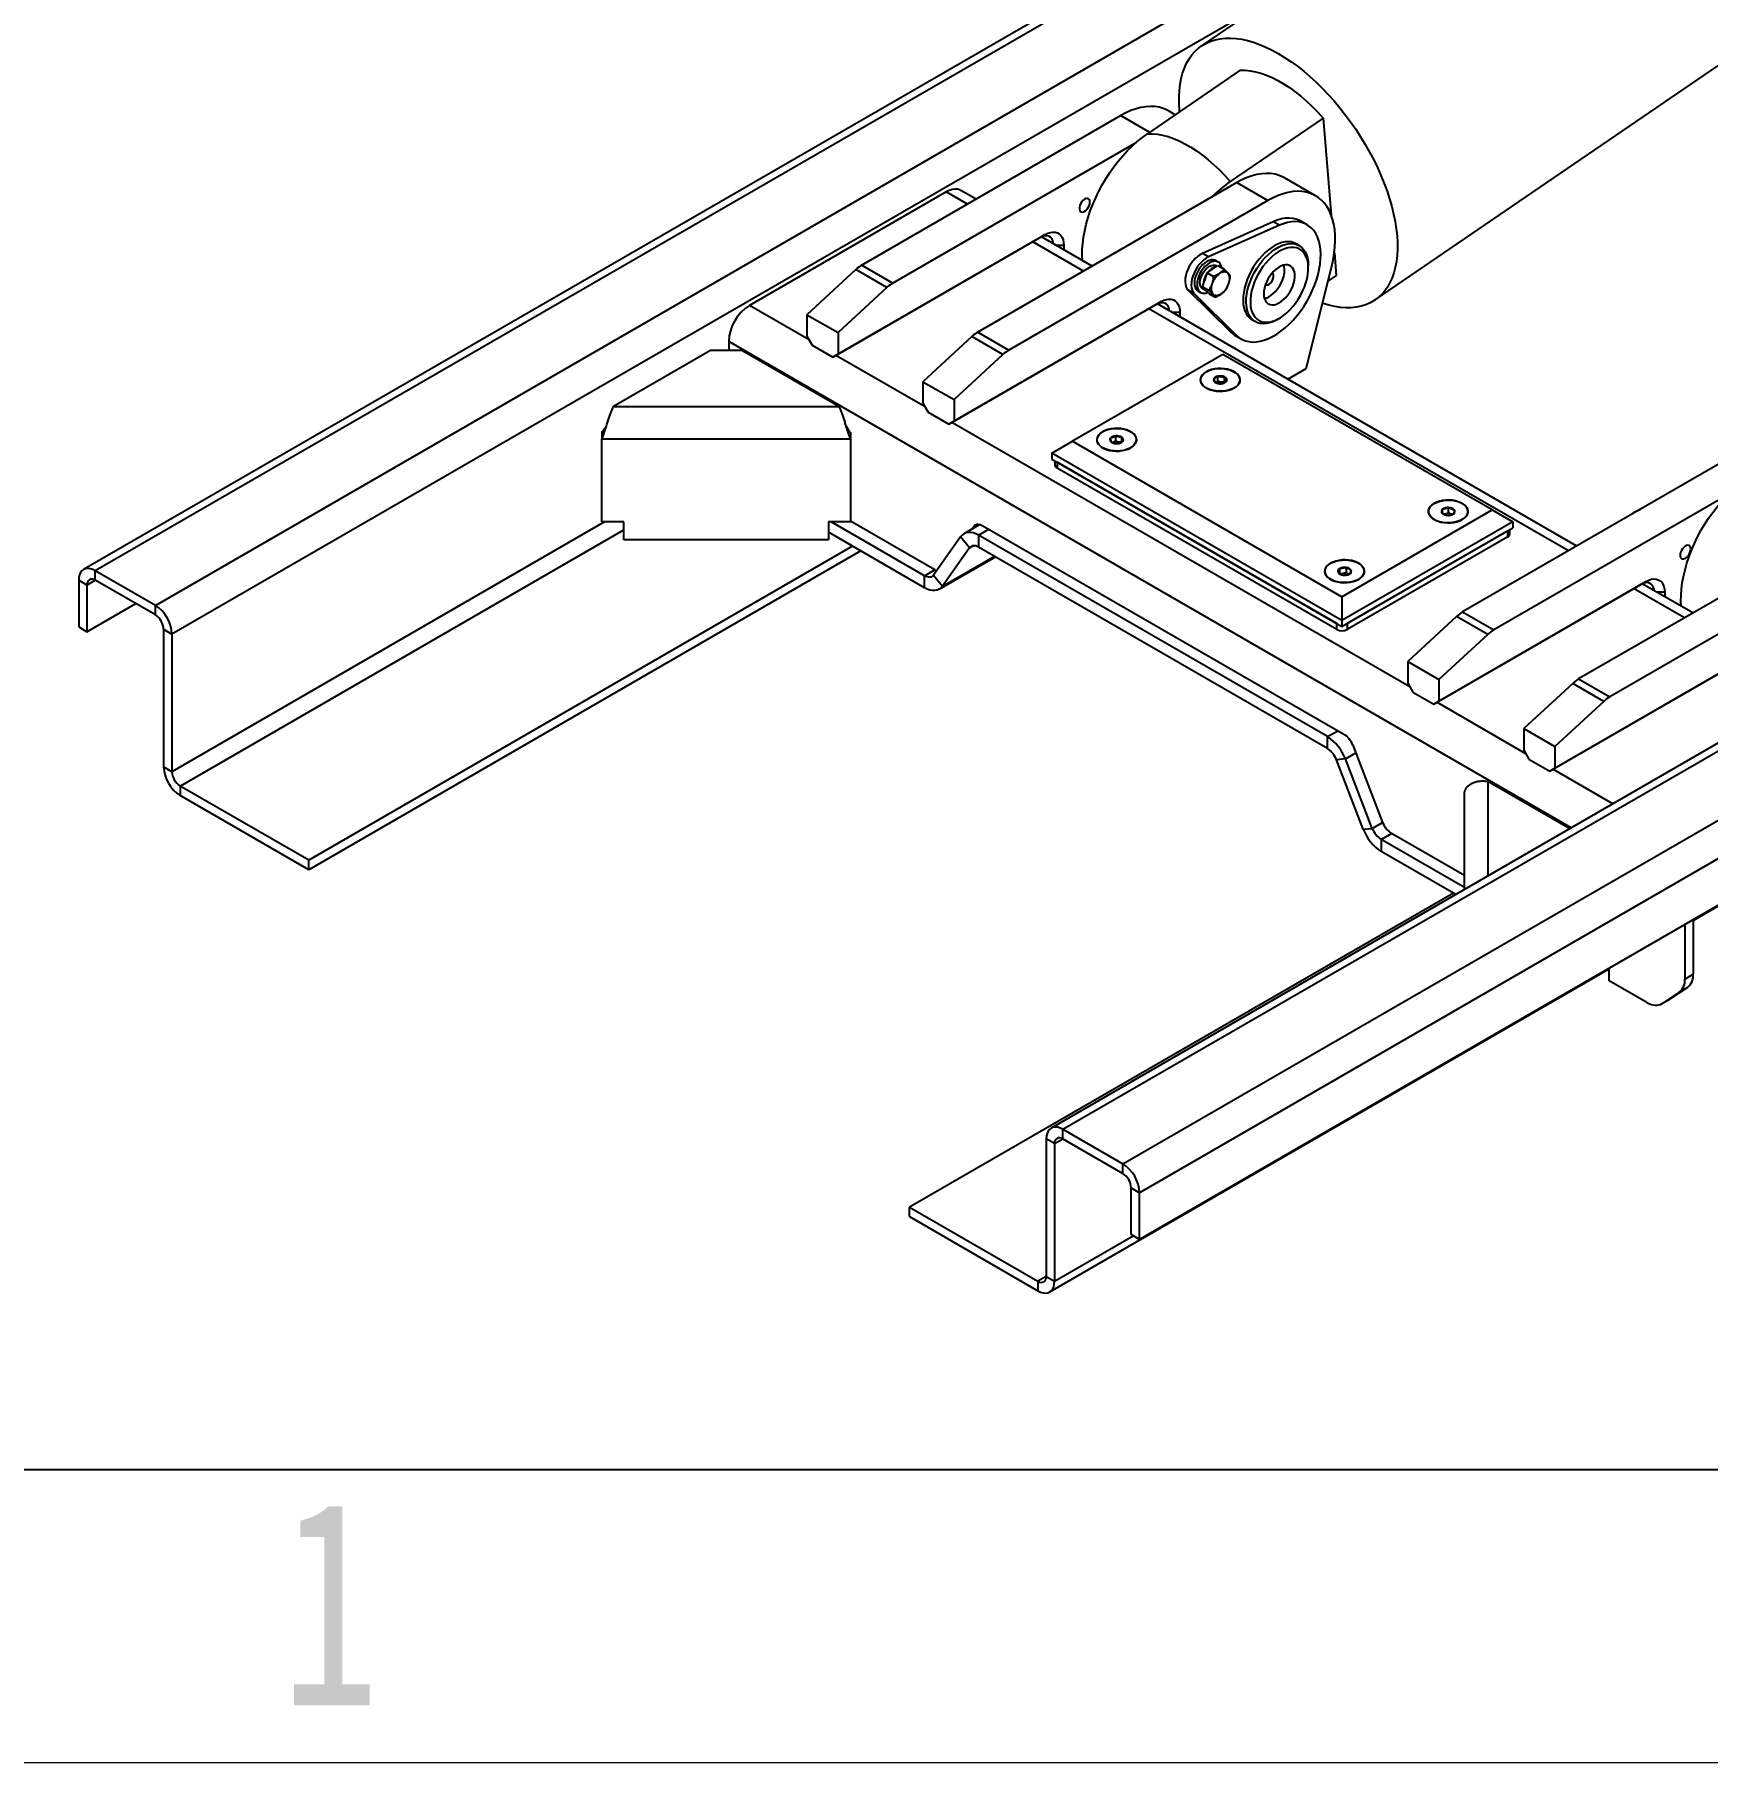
# Model space of a CAD drawing. Header units: millimetres. Extents: x 0 to 420, y 0 to 297.
# Drawn here: x 29.92 to 58.47, y 0 to 29.48 of the extents above; entities that cross this region are included whole.
import ezdxf

# ---------------------------------------------------------------- set-up
doc = ezdxf.new("R2010")
doc.units = ezdxf.units.MM
doc.styles.add('SLDTEXTSTYLE7', font='TXT', dxfattribs={"width": 0.7})

msp = doc.modelspace()

# ---------------------------------------------------------------- linework, layer by layer
at = {"color": 7, "linetype": 'Continuous', "lineweight": 25}
for p, q in [((63.40509, 38.5621), (49.83309, 29.28952)), ((52.79473, 24.95464), (63.77031, 32.45331)), ((49.71189, 31.298), (30.7559, 20.35494)), ((50.49493, 28.87408), (48.91059, 27.79164)), ((48.45678, 28.10129), (44.03622, 25.54935)), ((49.38431, 28.11529), (49.26921, 28.18174)), ((51.90914, 28.05767), (50.3248, 26.97523)), ((51.90914, 28.05767), (52.047, 26.40182)), ((48.71069, 27.63556), (44.56655, 25.2432)), ((50.43668, 26.95831), (46.01612, 24.40638)), ((50.43668, 26.95831), (50.96701, 26.65216)), ((51.77944, 26.73261), (51.24911, 27.03877)), ((45.47809, 26.80001), (42.11934, 24.86104)), ((45.98681, 26.6754), (45.72807, 26.82476)), ((50.96701, 26.65216), (46.54645, 24.10023)), ((51.05598, 26.28949), (49.84847, 25.74935)), ((51.16205, 26.22826), (51.05598, 26.28949)), ((51.63553, 26.23836), (51.52946, 26.29959)), ((47.07792, 26.01932), (43.54239, 23.9783)), ((43.63078, 24.02934), (47.16631, 26.07036)), ((47.16631, 26.07036), (47.07792, 26.01932)), ((47.9667, 25.53243), (47.10186, 26.03169)), ((51.16205, 26.22826), (49.95453, 25.68812)), ((47.48451, 25.88661), (47.48451, 25.81079)), ((49.95453, 25.68812), (49.84847, 25.74935)), ((51.50108, 25.88297), (51.44804, 25.91359)), ((52.10035, 25.76093), (52.13289, 25.37008)), ((43.93463, 25.47348), (43.10045, 24.70294)), ((44.46496, 25.16733), (43.93463, 25.47348)), ((44.03622, 25.54935), (44.56655, 25.2432)), ((49.8514, 25.18012), (49.92971, 25.41723)), ((49.92971, 25.41723), (50.11278, 25.54056)), ((49.92971, 25.41723), (50.03747, 25.35502)), ((50.11906, 25.60102), (50.07486, 25.62653)), ((50.09902, 25.53128), (50.08385, 25.54004)), ((50.11278, 25.54056), (50.22055, 25.47835)), ((51.62108, 23.784), (52.05628, 25.53169)), ((51.65644, 25.49877), (51.65644, 25.53959)), ((52.13289, 25.37008), (51.99208, 25.27388)), ((44.46496, 25.16733), (43.63078, 24.39678)), ((49.71151, 25.06174), (49.60544, 25.12297)), ((49.60544, 25.12297), (50.3269, 24.41035)), ((49.71151, 25.06174), (50.43297, 24.34912)), ((49.77489, 25.1069), (49.81908, 25.08139)), ((49.8514, 25.18012), (49.95917, 25.1179)), ((49.95617, 25.06633), (49.8514, 25.18012)), ((49.85429, 25.14238), (49.90909, 25.11074)), ((49.95617, 25.06633), (50.06394, 25.00412)), ((49.05782, 24.87635), (45.52229, 22.83533)), ((45.61068, 22.88637), (49.14621, 24.92739)), ((49.14621, 24.92739), (49.05782, 24.87635)), ((56.23985, 20.75644), (49.08176, 24.88872)), ((43.10045, 24.70294), (43.63078, 24.39678)), ((43.10045, 24.70294), (43.10045, 24.33549)), ((49.46441, 24.74364), (49.46441, 24.66782)), ((50.69811, 24.61452), (50.75114, 24.5839)), ((51.12619, 24.62108), (51.16154, 24.64149)), ((41.76578, 24.24867), (41.76578, 24.09048)), ((43.10045, 24.33549), (43.18883, 24.1824)), ((43.18883, 24.1824), (43.54239, 23.9783)), ((43.63078, 24.39678), (43.63078, 24.02934)), ((45.91453, 24.33051), (45.08034, 23.55997)), ((46.44486, 24.02436), (45.91453, 24.33051)), ((46.01612, 24.40638), (46.54645, 24.10023)), ((50.43297, 24.34912), (50.3269, 24.41035)), ((50.40455, 24.35098), (50.51062, 24.28975)), ((41.45642, 24.09048), (39.80027, 23.13441)), ((41.98675, 24.09048), (41.45642, 24.09048)), ((43.64291, 23.13441), (41.98675, 24.09048)), ((43.54239, 23.9783), (43.63078, 24.02934)), ((46.44486, 24.02436), (45.61068, 23.25381)), ((50.19803, 24.02429), (47.63477, 22.54455)), ((54.79422, 21.37096), (50.19803, 24.02429)), ((49.81784, 23.59057), (49.81784, 23.58939)), ((50.03953, 23.6), (50.11082, 23.65243)), ((50.08254, 23.53814), (50.03953, 23.6)), ((50.11082, 23.56466), (50.11082, 23.65243)), ((50.22513, 23.55523), (50.22513, 23.64301)), ((50.22513, 23.64301), (50.26815, 23.58114)), ((50.48984, 23.58939), (50.48984, 23.59057)), ((51.30824, 23.6034), (51.62108, 23.784)), ((45.08034, 23.55997), (45.61068, 23.25381)), ((45.08034, 23.55997), (45.08034, 23.19252)), ((50.11082, 23.56466), (50.08239, 23.53835)), ((50.26815, 23.58114), (50.19685, 23.52871)), ((39.80027, 23.13441), (43.64291, 23.13441)), ((45.08034, 23.19252), (45.16873, 23.03943)), ((45.16873, 23.03943), (45.52229, 22.83533)), ((45.61068, 23.25381), (45.61068, 22.88637)), ((45.52229, 22.83533), (45.61068, 22.88637)), ((39.60027, 22.69233), (39.60027, 22.57687)), ((43.84291, 22.57687), (39.60027, 22.57687)), ((39.60027, 21.16834), (39.60027, 22.57687)), ((43.84291, 22.69233), (43.84291, 22.57687)), ((43.84291, 22.57687), (43.84291, 21.16834)), ((47.28121, 22.34041), (47.63477, 22.54455)), ((47.63477, 22.54455), (52.23096, 19.89122)), ((48.05007, 22.57006), (48.05007, 22.56888)), ((48.27877, 22.5947), (48.36938, 22.63602)), ((48.29547, 22.52874), (48.27877, 22.5947)), ((48.36938, 22.54824), (48.32426, 22.52092)), ((48.36938, 22.54824), (48.36938, 22.63602)), ((48.49336, 22.54543), (48.40276, 22.5041)), ((48.47667, 22.53781), (48.47667, 22.61139)), ((48.47667, 22.61139), (48.49336, 22.54543)), ((48.72207, 22.56888), (48.72207, 22.57006)), ((52.23096, 19.48298), (47.28121, 22.34041)), ((47.28121, 22.34041), (47.28121, 22.23835)), ((47.28121, 22.23835), (52.23096, 19.38092)), ((47.33299, 22.20846), (47.33299, 22.13628)), ((52.14257, 19.43194), (47.3696, 22.18732)), ((47.3696, 22.18732), (47.3696, 22.08525)), ((58.70983, 22.18233), (54.28927, 19.63039)), ((52.14257, 19.32988), (47.3696, 22.08525)), ((66.29903, 21.81042), (47.26685, 10.82337)), ((58.81626, 21.63146), (54.8196, 19.32424)), ((52.23096, 19.89122), (54.79422, 21.37096)), ((53.70692, 21.34545), (53.70692, 21.34427)), ((53.93902, 21.31637), (53.94735, 21.38286)), ((53.94735, 21.38286), (54.05125, 21.41193)), ((53.94735, 21.3122), (53.94735, 21.38286)), ((54.1385, 21.30804), (54.03459, 21.27896)), ((54.05125, 21.32416), (54.05125, 21.41193)), ((54.14683, 21.37453), (54.1385, 21.30804)), ((54.37892, 21.34427), (54.37892, 21.34545)), ((54.79422, 21.37096), (55.14778, 21.16683)), ((57.31994, 21.37996), (57.3165, 21.38194)), ((39.97527, 21.16834), (39.60027, 21.16834)), ((39.97527, 20.86214), (39.97527, 21.16834)), ((43.84291, 21.16834), (43.46791, 21.16834)), ((43.46791, 21.16834), (43.46791, 20.86214)), ((45.10837, 20.04296), (43.46791, 20.98998)), ((45.10837, 20.24709), (43.51255, 21.16834)), ((45.28515, 20.34914), (43.84291, 21.18173)), ((46.04937, 21.12365), (45.77695, 20.96638)), ((45.9208, 21.04943), (45.94855, 21.08891)), ((51.98264, 17.50347), (46.02693, 20.94163)), ((46.02693, 20.94163), (46.02693, 20.7375)), ((46.10165, 21.1026), (52.26148, 17.5466)), ((55.14778, 21.16683), (52.23096, 19.48298)), ((52.23096, 19.38092), (55.14778, 21.06476)), ((55.05939, 21.01373), (52.31935, 19.43194)), ((55.05939, 20.91167), (55.05939, 21.01373)), ((55.096, 20.96269), (55.096, 21.03487)), ((55.14778, 21.16683), (55.14778, 21.06476)), ((60.68973, 21.03936), (56.26917, 18.48742)), ((43.87826, 20.75308), (34.59749, 15.39541)), ((44.01971, 20.67143), (34.59749, 15.2321)), ((43.46791, 20.86214), (39.97527, 20.86214)), ((45.72075, 20.91425), (45.26147, 20.26078)), ((45.87384, 20.72381), (45.41456, 20.07033)), ((45.87384, 20.72381), (45.72075, 20.91425)), ((51.98264, 17.29934), (46.02693, 20.7375)), ((55.05939, 20.91167), (52.31935, 19.32988)), ((61.22006, 20.7332), (56.7995, 18.18127)), ((45.35835, 20.0182), (46.31563, 20.57083)), ((52.16362, 20.30769), (52.19351, 20.37207)), ((52.19351, 20.37207), (52.30504, 20.38933)), ((52.19351, 20.28939), (52.19351, 20.37207)), ((52.30504, 20.30155), (52.30504, 20.38933)), ((30.81447, 20.09016), (30.67304, 20.1718)), ((30.67304, 20.1718), (30.67304, 19.37567)), ((30.81447, 20.09016), (30.81447, 19.29403)), ((31.98119, 19.74324), (30.95589, 20.33514)), ((30.95589, 20.17183), (30.95589, 20.33514)), ((31.98119, 19.57993), (30.95589, 20.17183)), ((45.10837, 20.04296), (45.10837, 20.24709)), ((45.26147, 20.26078), (45.41456, 20.07033)), ((51.93916, 20.32494), (51.93916, 20.32376)), ((52.35681, 20.2778), (52.24527, 20.26055)), ((52.38669, 20.34219), (52.35681, 20.2778)), ((52.61116, 20.32376), (52.61116, 20.32494)), ((57.33097, 20.10036), (53.79544, 18.05934)), ((53.88382, 18.11038), (57.41936, 20.1514)), ((57.41936, 20.1514), (57.33097, 20.10036)), ((58.21975, 19.61347), (57.35491, 20.11274)), ((30.81447, 19.29403), (31.64545, 19.77375)), ((67.86686, 19.94716), (48.77498, 8.92565)), ((52.23096, 19.89122), (52.23096, 19.48298)), ((57.73756, 19.96765), (57.73756, 19.89184)), ((31.98119, 19.57993), (31.98119, 19.74324)), ((52.23096, 19.48298), (52.23096, 19.38092)), ((54.18768, 19.55453), (53.35349, 18.78398)), ((54.71801, 19.24837), (54.18768, 19.55453)), ((54.28927, 19.63039), (54.8196, 19.32424)), ((30.67304, 19.37567), (30.81447, 19.29403)), ((32.12261, 19.33498), (32.26403, 19.25334)), ((32.12261, 19.33498), (32.12261, 16.98743)), ((32.26403, 19.25334), (32.26403, 16.90579)), ((52.14257, 19.32988), (52.14257, 19.43194)), ((52.31935, 19.43194), (52.31935, 19.32988)), ((54.71801, 19.24837), (53.88382, 18.47783)), ((59.31087, 18.95739), (55.77534, 16.91637)), ((55.86372, 16.96741), (59.39926, 19.00843)), ((53.35349, 18.78398), (53.88382, 18.47783)), ((53.35349, 18.78398), (53.35349, 18.41654)), ((53.35349, 18.41654), (53.44188, 18.26344)), ((53.88382, 18.47783), (53.88382, 18.11038)), ((56.16757, 18.41155), (55.33339, 17.64101)), ((56.6979, 18.1054), (56.16757, 18.41155)), ((56.26917, 18.48742), (56.7995, 18.18127)), ((53.44188, 18.26344), (53.79544, 18.05934)), ((53.79544, 18.05934), (53.88382, 18.11038)), ((56.6979, 18.1054), (55.86372, 17.33485)), ((51.98264, 17.29934), (51.98264, 17.50347)), ((55.33339, 17.64101), (55.86372, 17.33485)), ((55.33339, 17.64101), (55.33339, 17.27356)), ((52.28883, 17.12258), (52.13574, 17.10889)), ((52.59502, 15.92514), (52.13574, 17.10889)), ((52.74811, 15.93883), (52.28883, 17.12258)), ((52.41458, 17.35616), (52.92489, 16.04088)), ((55.33339, 17.27356), (55.42178, 17.12047)), ((55.42178, 17.12047), (55.77534, 16.91637)), ((55.86372, 17.33485), (55.86372, 16.96741)), ((32.26403, 16.90579), (32.12261, 16.98743)), ((55.77534, 16.91637), (55.86372, 16.96741)), ((34.59749, 15.39541), (32.40546, 16.66084)), ((32.40546, 16.66084), (32.40546, 16.49753)), ((54.32022, 14.8952), (54.32022, 16.52845)), ((56.1177, 15.93286), (54.72022, 16.73961)), ((34.59749, 15.2321), (32.40546, 16.49753)), ((52.59502, 15.92514), (52.74811, 15.93883)), ((54.32022, 14.92921), (52.9012, 15.74839)), ((52.9012, 15.74839), (52.9012, 15.54425)), ((54.32022, 15.13331), (53.07798, 15.85044)), ((58.22369, 14.36718), (60.71624, 15.8061)), ((34.59749, 15.2321), (34.59749, 15.39541)), ((54.17287, 14.81014), (52.9012, 15.54425)), ((54.13131, 14.83413), (44.85054, 9.47645)), ((58.08227, 14.29864), (58.08227, 13.36741)), ((58.22369, 14.38028), (58.22369, 13.44905)), ((47.24255, 8.0279), (56.7918, 13.54057)), ((56.7918, 13.33905), (56.7918, 13.55366)), ((57.43366, 12.96851), (56.7918, 13.33905)), ((58.08227, 13.36741), (58.22369, 13.44905)), ((57.68364, 12.94376), (57.82506, 13.0254)), ((57.98718, 13.14373), (57.69213, 12.949)), ((57.69213, 12.949), (57.83355, 13.03065)), ((57.83355, 13.03065), (57.82506, 13.0254)), ((58.12861, 13.22537), (57.83355, 13.03065)), ((58.12861, 13.22537), (57.98718, 13.14373)), ((47.32541, 10.5586), (47.18399, 10.64024)), ((47.18399, 10.64024), (47.18399, 8.29268)), ((47.46683, 10.80357), (48.49214, 10.21168)), ((47.46683, 10.64026), (47.46683, 10.80357)), ((47.46683, 10.64026), (48.49214, 10.04837)), ((47.32541, 10.5586), (47.32541, 8.21104)), ((48.49214, 10.04837), (48.49214, 10.21168)), ((48.63356, 9.80342), (48.77498, 9.72178)), ((48.63356, 9.00729), (48.63356, 9.80342)), ((44.85054, 9.31314), (44.85054, 9.47645)), ((44.85054, 9.47645), (47.04257, 8.21101)), ((48.77498, 8.92565), (48.77498, 9.72178)), ((44.85054, 9.31314), (47.04257, 8.04771)), ((48.77498, 8.92565), (48.63356, 9.00729)), ((47.18399, 8.29268), (47.32541, 8.21104)), ((47.04257, 8.21101), (47.04257, 8.04771)), ((0, 5), (415, 5))]:
    msp.add_line(p, q, dxfattribs=at)
at = {"color": 8, "linetype": 'Continuous', "lineweight": 25}
for p, q in [((49.78261, 31.20357), (30.95589, 20.33514)), ((31.98119, 19.74324), (50.90514, 30.6678)), ((50.83587, 29.97463), (32.26403, 19.25334)), ((48.45678, 28.10129), (48.94841, 27.81747)), ((45.84038, 26.59087), (45.47809, 26.80001)), ((47.82027, 25.4479), (46.95418, 25.94788)), ((47.48451, 25.88661), (47.35318, 25.88661)), ((43.13581, 24.27424), (42.11934, 24.86104)), ((56.09342, 20.67191), (48.93408, 24.80491)), ((49.46441, 24.74364), (49.33308, 24.74364)), ((56.14422, 15.94817), (41.76578, 24.24867)), ((45.11571, 23.13127), (43.59542, 24.00891)), ((53.38886, 18.35528), (45.57532, 22.86594)), ((47.46683, 10.80357), (66.39078, 21.72813)), ((39.6478, 21.16834), (32.26403, 16.90579)), ((32.40546, 16.66084), (39.97527, 21.0308)), ((46.01328, 21.12628), (45.94855, 21.08891)), ((46.02693, 20.94163), (46.20371, 21.04368)), ((48.49214, 10.21168), (67.31885, 21.08011)), ((45.87384, 20.72381), (45.93857, 20.76117)), ((67.86686, 20.74329), (48.77498, 9.72178)), ((45.10837, 20.24709), (45.28515, 20.34914)), ((45.41456, 20.07033), (46.29859, 20.58067)), ((30.81447, 20.09016), (30.95591, 20.17181)), ((58.07332, 19.52894), (57.20723, 20.02892)), ((57.73756, 19.96765), (57.60623, 19.96765)), ((55.36876, 17.21231), (53.84847, 18.08996)), ((51.98264, 17.50347), (52.15942, 17.60552)), ((52.28883, 17.12258), (52.46561, 17.22463)), ((56.85138, 16.35641), (55.82837, 16.94698)), ((54.72022, 16.73961), (54.72022, 15.12612)), ((52.74811, 15.93883), (52.92489, 16.04088)), ((52.9012, 15.74839), (53.07798, 15.85044)), ((47.32541, 10.5586), (47.46685, 10.64025)), ((47.32541, 8.21104), (48.66913, 8.98675)), ((47.18399, 8.29266), (47.04257, 8.21101))]:
    msp.add_line(p, q, dxfattribs=at)
at = {"color": 7, "linetype": 'Continuous', "lineweight": 18}
msp.add_line((0, 0), (420, 0), dxfattribs=at)
at = {"color": 7, "linetype": 'Continuous', "lineweight": 25, "flags": 128}
for points in [[(49.46011, 28.16708), (49.45776, 28.19362), (49.45104, 28.31022), (49.45062, 28.4228), (49.45651, 28.53099), (49.46869, 28.6344), (49.48711, 28.7327), (49.5117, 28.82555), (49.5424, 28.91263), (49.57909, 28.99366), (49.62166, 29.06835), (49.66994, 29.13645), (49.7238, 29.19775), (49.78303, 29.25201), (49.84744, 29.29907), (49.91681, 29.33877), (49.99091, 29.37096), (50.06949, 29.39554), (50.15228, 29.41244), (50.239, 29.42158), (50.32935, 29.42294), (50.42304, 29.41651), (50.51974, 29.40233), (50.61913, 29.38042), (50.72087, 29.35088), (50.82462, 29.31379), (50.93002, 29.26929), (51.03672, 29.21752), (51.14436, 29.15866)], [(51.14436, 29.15866), (51.25257, 29.09291), (51.36099, 29.02049), (51.46925, 28.94165), (51.57699, 28.85665), (51.68383, 28.76578), (51.78943, 28.66935), (51.89341, 28.56769), (51.99543, 28.46113), (52.09515, 28.35004), (52.19223, 28.2348), (52.28633, 28.11579), (52.37714, 27.99342), (52.46435, 27.8681), (52.54768, 27.74026), (52.62682, 27.61032), (52.70153, 27.47874), (52.77154, 27.34594), (52.83661, 27.21239), (52.89654, 27.07854), (52.95111, 26.94483), (53.00014, 26.81172), (53.04346, 26.67966), (53.08093, 26.5491), (53.11242, 26.42047), (53.13783, 26.29422), (53.15707, 26.17078), (53.17007, 26.05055), (53.17678, 25.93394), (53.1772, 25.82136), (53.17131, 25.71318), (53.15913, 25.60976), (53.14072, 25.51146), (53.11612, 25.41862), (53.08542, 25.33153), (53.04873, 25.25051), (53.00616, 25.17582), (52.95788, 25.10771), (52.90403, 25.04642), (52.84479, 24.99215), (52.78038, 24.94509), (52.71101, 24.9054), (52.63691, 24.8732), (52.55833, 24.84862), (52.47554, 24.83173), (52.38883, 24.82259), (52.29847, 24.82123), (52.20478, 24.82765), (52.10808, 24.84184), (52.00869, 24.86374), (51.90695, 24.89329), (51.89803, 24.8962)], [(50.49493, 28.87408), (50.57785, 28.87461), (50.66436, 28.8666), (50.75403, 28.8501), (50.84644, 28.82518), (50.94111, 28.79195), (51.03761, 28.7506), (51.13545, 28.70131), (51.23416, 28.64432), (51.33326, 28.57992), (51.43227, 28.50842), (51.53069, 28.43016), (51.62807, 28.34553), (51.72391, 28.25494), (51.81775, 28.15883), (51.90914, 28.05767)], [(49.26921, 28.18174), (49.24665, 28.19406), (49.18119, 28.22257), (49.11157, 28.24277), (49.0382, 28.25453), (48.96148, 28.2578), (48.88187, 28.25255), (48.79982, 28.23881), (48.7158, 28.21666), (48.63029, 28.18624), (48.54378, 28.1477), (48.45678, 28.10129)], [(47.80182, 25.62762), (47.79797, 25.71257), (47.79933, 25.8143), (47.80693, 25.91927), (47.82073, 26.02692), (47.84064, 26.13672), (47.86658, 26.24811), (47.89841, 26.36052), (47.93597, 26.47337), (47.97906, 26.58609), (48.02747, 26.6981), (48.08095, 26.80884), (48.13923, 26.91774), (48.20201, 27.02425), (48.26897, 27.12782), (48.33977, 27.22792), (48.41405, 27.32405), (48.49143, 27.41571), (48.57151, 27.50245), (48.6539, 27.5838), (48.73816, 27.65937), (48.82387, 27.72877), (48.91059, 27.79164)], [(48.91059, 27.79164), (48.99351, 27.79217), (49.08002, 27.78416), (49.1697, 27.76766), (49.2621, 27.74273), (49.35678, 27.70951), (49.45327, 27.66816), (49.55111, 27.61887), (49.64982, 27.56188), (49.74892, 27.49748), (49.84793, 27.42598), (49.94636, 27.34772), (50.04373, 27.26309), (50.13957, 27.1725), (50.23341, 27.07639), (50.3248, 26.97523)], [(45.72807, 26.82476), (45.70962, 26.83395), (45.66924, 26.84554), (45.62496, 26.8479), (45.5777, 26.84097), (45.52841, 26.8249), (45.47809, 26.80001)], [(51.24911, 27.03877), (51.22654, 27.05109), (51.16109, 27.0796), (51.09147, 27.09979), (51.0181, 27.11156), (50.94138, 27.11483), (50.86177, 27.10957), (50.77972, 27.09584), (50.6957, 27.07369), (50.61019, 27.04326), (50.52368, 27.00473), (50.43668, 26.95831)], [(47.92907, 26.62297), (47.92572, 26.64912), (47.91594, 26.66948), (47.90045, 26.68253), (47.88039, 26.6873), (47.85725, 26.68344), (47.83276, 26.67123), (47.80872, 26.65159), (47.78692, 26.62596), (47.76898, 26.59625), (47.75622, 26.56466), (47.7496, 26.53354), (47.7496, 26.50518), (47.75622, 26.48171), (47.76898, 26.46485), (47.78692, 26.45585), (47.80872, 26.45539), (47.83276, 26.4635), (47.85725, 26.47958), (47.88039, 26.50243), (47.90045, 26.53036), (47.91594, 26.5613), (47.92572, 26.59295), (47.92907, 26.62297)], [(52.05628, 25.53169), (52.08085, 25.64233), (52.09902, 25.75115), (52.1107, 25.85752), (52.11581, 25.96084), (52.11432, 26.06051), (52.10625, 26.15596), (52.09163, 26.24664), (52.07056, 26.33203), (52.04315, 26.41163), (52.00957, 26.485), (51.96999, 26.55172), (51.92466, 26.61139), (51.87383, 26.66367), (51.8178, 26.70828), (51.75687, 26.74494), (51.69142, 26.77345), (51.6218, 26.79364), (51.54843, 26.80541), (51.47171, 26.80867), (51.3921, 26.80342), (51.31005, 26.78968), (51.22603, 26.76754), (51.14052, 26.73711), (51.05401, 26.69858), (50.96701, 26.65216)], [(50.43297, 24.34912), (50.47806, 24.31086), (50.52799, 24.28032), (50.58233, 24.25777), (50.64066, 24.24338), (50.7025, 24.23728), (50.76734, 24.2395), (50.83466, 24.25004), (50.90392, 24.2688), (50.97455, 24.29564), (51.04598, 24.33034), (51.11763, 24.37261), (51.18892, 24.42211), (51.25927, 24.47845), (51.32811, 24.54116), (51.39487, 24.60973), (51.45903, 24.68361), (51.52006, 24.76221), (51.57746, 24.84487), (51.63076, 24.93094), (51.67955, 25.01971), (51.72341, 25.11046), (51.76199, 25.20245), (51.79499, 25.29495), (51.82213, 25.38719), (51.84319, 25.47844), (51.858, 25.56795), (51.86645, 25.65499), (51.86845, 25.73886), (51.86401, 25.81888), (51.85315, 25.89439), (51.83595, 25.9648), (51.81257, 26.02951), (51.78319, 26.08802), (51.74805, 26.13984), (51.70743, 26.18455), (51.66166, 26.2218), (51.61112, 26.25127), (51.55621, 26.27274), (51.49739, 26.28602), (51.43512, 26.29101), (51.36991, 26.28767), (51.3023, 26.27602), (51.23282, 26.25617), (51.16205, 26.22826)], [(51.52946, 26.29959), (51.50505, 26.31251), (51.45015, 26.33397), (51.39132, 26.34725), (51.32905, 26.35224), (51.26384, 26.3489), (51.19623, 26.33726), (51.12675, 26.3174), (51.05598, 26.28949)], [(47.30648, 25.91357), (47.30424, 25.93068), (47.29387, 25.96937), (47.27694, 26.00152), (47.25397, 26.02615), (47.22564, 26.04251), (47.19283, 26.0501), (47.15652, 26.04869), (47.11783, 26.03832), (47.07792, 26.01932)], [(47.16631, 26.07036), (47.21159, 26.09276), (47.25596, 26.10723), (47.29849, 26.11346), (47.33834, 26.11134), (47.37469, 26.10091), (47.40679, 26.08237), (47.434, 26.0561), (47.45575, 26.02265), (47.47162, 25.98269), (47.48127, 25.93703), (47.48451, 25.88661)], [(51.44804, 25.91359), (51.40905, 25.93184), (51.36272, 25.94426), (51.31299, 25.94871), (51.26044, 25.94513), (51.2057, 25.93356), (51.14941, 25.91415), (51.09222, 25.88711), (51.03481, 25.85277), (50.97784, 25.81153), (50.92199, 25.76386), (50.86792, 25.71034), (50.81625, 25.65159), (50.76758, 25.58829), (50.72251, 25.52119), (50.68154, 25.45108), (50.64516, 25.37877), (50.6138, 25.30512)], [(49.84847, 25.74935), (49.80755, 25.72737), (49.76689, 25.69826), (49.72748, 25.66269), (49.69024, 25.62153), (49.65607, 25.57576), (49.62578, 25.52645), (49.60009, 25.4748), (49.57962, 25.42204), (49.56485, 25.36941), (49.55614, 25.31818), (49.55369, 25.26957), (49.55756, 25.22473), (49.56766, 25.18474), (49.58375, 25.15055), (49.60544, 25.12297)], [(49.95453, 25.68812), (49.91361, 25.66614), (49.87296, 25.63702), (49.83355, 25.60146), (49.79631, 25.5603), (49.76214, 25.51452), (49.73185, 25.46522), (49.70616, 25.41357), (49.68569, 25.36081), (49.67092, 25.30818), (49.6622, 25.25695), (49.65975, 25.20834), (49.66362, 25.1635), (49.67372, 25.12351), (49.68981, 25.08932), (49.71151, 25.06174)], [(50.66683, 25.2745), (50.69819, 25.34815), (50.73457, 25.42046), (50.77554, 25.49058), (50.82062, 25.55767), (50.86928, 25.62097), (50.92095, 25.67973), (50.97503, 25.73325), (51.03088, 25.78091), (51.08784, 25.82215), (51.14525, 25.8565), (51.20244, 25.88353), (51.25874, 25.90295), (51.31348, 25.91451), (51.36602, 25.91809), (51.41575, 25.91365), (51.46208, 25.90123), (51.50448, 25.88097), (51.54244, 25.85313), (51.57551, 25.81802), (51.60332, 25.77606), (51.62554, 25.72774), (51.6419, 25.67362), (51.65221, 25.61434), (51.65635, 25.5506), (51.65644, 25.53959)], [(50.7328, 25.25136), (50.70779, 25.1797), (50.68848, 25.10845), (50.67512, 25.03853), (50.66787, 24.9708), (50.66683, 24.90611), (50.67202, 24.84529), (50.68335, 24.78908), (50.7007, 24.73822), (50.72385, 24.69332), (50.7525, 24.65495), (50.78629, 24.62361), (50.82479, 24.59968), (50.86754, 24.58346), (50.91398, 24.57515), (50.96353, 24.57487), (51.01557, 24.58262), (51.06944, 24.59829), (51.12447, 24.62169), (51.17997, 24.65253), (51.23524, 24.69042), (51.28957, 24.73488), (51.3423, 24.78535), (51.39275, 24.8412), (51.44029, 24.90173), (51.48433, 24.96617), (51.52431, 25.03372), (51.55972, 25.10352), (51.59012, 25.1747), (51.61514, 25.24636), (51.63445, 25.3176), (51.64781, 25.38752), (51.65505, 25.45526), (51.65609, 25.51994), (51.65091, 25.58077), (51.63957, 25.63697), (51.62222, 25.68784), (51.59908, 25.73274), (51.57043, 25.7711), (51.53664, 25.80245), (51.49813, 25.82638), (51.45539, 25.8426), (51.40895, 25.8509), (51.3594, 25.85118), (51.30736, 25.84344), (51.25348, 25.82776), (51.19845, 25.80436), (51.14296, 25.77352), (51.08769, 25.73563), (51.03335, 25.69117), (50.98063, 25.6407), (50.93018, 25.58485), (50.88263, 25.52432), (50.8386, 25.45988), (50.79862, 25.39233), (50.76321, 25.32253), (50.7328, 25.25136)], [(50.07486, 25.62653), (50.06202, 25.63277), (50.03183, 25.64001), (49.9984, 25.63894), (49.96273, 25.6296), (49.92591, 25.61227), (49.88906, 25.58748), (49.85329, 25.55599), (49.81971, 25.51874), (49.78931, 25.47687), (49.76304, 25.43166), (49.74168, 25.38447), (49.72589, 25.33675), (49.71615, 25.28993), (49.71275, 25.24545), (49.71579, 25.20465), (49.72519, 25.16878), (49.74065, 25.13892)], [(50.17824, 25.50277), (50.17816, 25.50327), (50.16876, 25.53915), (50.1533, 25.569), (50.13223, 25.59194), (50.10622, 25.60726), (50.07603, 25.6145), (50.04259, 25.61343), (50.00692, 25.60409), (49.9701, 25.58676), (49.93325, 25.56197), (49.89749, 25.53048), (49.8639, 25.49323), (49.83351, 25.45136), (49.80723, 25.40615), (49.78588, 25.35896), (49.77009, 25.31123), (49.76034, 25.26442), (49.75694, 25.21994), (49.75998, 25.17914), (49.76938, 25.14327), (49.78485, 25.11341), (49.78485, 25.11341)], [(49.85429, 25.14238), (49.85191, 25.14381), (49.83216, 25.16143), (49.81772, 25.18603), (49.80915, 25.21664), (49.80678, 25.25209), (49.8107, 25.29098), (49.82076, 25.33183), (49.83658, 25.37304), (49.85753, 25.41302), (49.8828, 25.45021), (49.91142, 25.48317), (49.94228, 25.51063), (49.97417, 25.53152), (50.00587, 25.54503), (50.03614, 25.55064), (50.06381, 25.54813), (50.08385, 25.54004)], [(50.14322, 25.40848), (50.16403, 25.42092), (50.18471, 25.43014), (50.2049, 25.436), (50.22427, 25.43838), (50.24247, 25.43724), (50.25921, 25.43262), (50.27418, 25.42457), (50.28714, 25.41325)], [(51.3911, 25.19249), (51.40865, 25.2449), (51.4204, 25.29655), (51.42609, 25.34625), (51.42557, 25.39283), (51.41886, 25.43519), (51.40612, 25.47234), (51.38764, 25.50342), (51.36386, 25.52769), (51.33534, 25.54458), (51.30274, 25.55371), (51.26684, 25.55484), (51.22846, 25.54797), (51.18851, 25.53324), (51.14792, 25.51101), (51.10766, 25.4818), (51.06865, 25.44628), (51.03182, 25.4053), (50.99803, 25.35981), (50.96807, 25.31088), (50.94265, 25.25966), (50.92235, 25.20734), (50.90765, 25.15516), (50.89891, 25.10433), (50.89632, 25.05605), (50.89994, 25.01145), (50.9097, 24.97158), (50.92535, 24.93736), (50.94654, 24.90961), (50.97277, 24.88897), (51.00342, 24.87592), (51.03777, 24.87077), (51.07503, 24.87365), (51.11431, 24.88448), (51.15469, 24.90301), (51.19523, 24.92881), (51.23499, 24.96127), (51.27302, 24.99964), (51.30843, 25.043), (51.3404, 25.09035), (51.36817, 25.14057), (51.3911, 25.19249)], [(50.92637, 25.21894), (50.92711, 25.21845), (50.94491, 25.21256), (50.96593, 25.21498), (50.98847, 25.22551), (51.0107, 25.24329), (51.03083, 25.26689), (51.04722, 25.29439), (51.05854, 25.32357), (51.06388, 25.35206), (51.0628, 25.37756), (51.05539, 25.39799), (51.04226, 25.4117), (51.03878, 25.41366)], [(49.74065, 25.13892), (49.76171, 25.11598), (49.77489, 25.1069)], [(49.90303, 25.33645), (49.8909, 25.30516), (49.8824, 25.27398)], [(50.6138, 25.30512), (50.58782, 25.23099), (50.56753, 25.15724), (50.55317, 25.08475), (50.5449, 25.01436), (50.54283, 24.94689), (50.54697, 24.88315), (50.55729, 24.82387), (50.57365, 24.76975), (50.59586, 24.72143), (50.62367, 24.67946), (50.65675, 24.64436), (50.6947, 24.61651), (50.69811, 24.61452)], [(51.12619, 24.62108), (51.10696, 24.61038), (51.04977, 24.58334), (50.99348, 24.56393), (50.93874, 24.55236), (50.8862, 24.54878), (50.83647, 24.55323), (50.79013, 24.56565), (50.74774, 24.5859), (50.70978, 24.61374), (50.6767, 24.64885), (50.64889, 24.69081), (50.62668, 24.73913), (50.61032, 24.79325), (50.60001, 24.85253), (50.59586, 24.91628), (50.59794, 24.98374), (50.6062, 25.05413), (50.62056, 25.12662), (50.64085, 25.20037), (50.66683, 25.2745)], [(50.90773, 24.97763), (50.93753, 24.98653), (50.97791, 25.00507), (51.01846, 25.03086), (51.05821, 25.06332), (51.09624, 25.10169), (51.13165, 25.14505), (51.16362, 25.1924), (51.1914, 25.24262), (51.21433, 25.29454)], [(49.28638, 24.7706), (49.28414, 24.7877), (49.27377, 24.8264), (49.25684, 24.85855), (49.23387, 24.88318), (49.20554, 24.89954), (49.17273, 24.90713), (49.13642, 24.90572), (49.09773, 24.89535), (49.05782, 24.87635)], [(49.14621, 24.92739), (49.19149, 24.94979), (49.23586, 24.96426), (49.27839, 24.97049), (49.31824, 24.96837), (49.35458, 24.95793), (49.38669, 24.9394), (49.41389, 24.91313), (49.43565, 24.87968), (49.45152, 24.83972), (49.46117, 24.79406), (49.46441, 24.74364)], [(50.16969, 25.05758), (50.14888, 25.04514), (50.1282, 25.03592), (50.108, 25.03007), (50.08864, 25.02769), (50.07043, 25.02882), (50.0537, 25.03345), (50.03872, 25.04149), (50.02576, 25.05281)], [(50.3269, 24.41035), (50.372, 24.37209), (50.40455, 24.35098)], [(50.39248, 23.4528), (50.42851, 23.47736), (50.45704, 23.505), (50.47731, 23.53498), (50.48874, 23.56647), (50.49105, 23.59862), (50.48415, 23.63055), (50.46825, 23.6614), (50.44377, 23.6903), (50.41138, 23.71649), (50.37196, 23.73925), (50.3266, 23.75794), (50.27652, 23.77208), (50.2231, 23.78126), (50.16778, 23.78524), (50.11209, 23.78391), (50.05754, 23.77731), (50.00561, 23.76561), (49.95772, 23.74914), (49.91519, 23.72834), (49.87916, 23.70379), (49.85063, 23.67614), (49.83037, 23.64616), (49.81893, 23.61467), (49.81662, 23.58252), (49.82352, 23.55059), (49.83942, 23.51975), (49.86391, 23.49084), (49.8963, 23.46465), (49.93571, 23.4419), (49.98107, 23.4232), (50.03115, 23.40907), (50.08458, 23.39988), (50.13989, 23.3959), (50.19558, 23.39723), (50.25014, 23.40384), (50.30206, 23.41553), (50.34995, 23.43201), (50.39248, 23.4528)], [(50.48646, 23.56314), (50.4741, 23.53191), (50.45301, 23.50228), (50.42375, 23.47506), (50.38714, 23.45098), (50.34416, 23.43072), (50.29598, 23.41482), (50.24393, 23.40371), (50.18943, 23.39769), (50.13395, 23.39694), (50.07901, 23.40147), (50.02612, 23.41116), (49.97671, 23.42574), (49.93213, 23.44482), (49.8936, 23.46788), (49.86216, 23.49428), (49.83869, 23.52331), (49.82381, 23.55417), (49.81793, 23.58602), (49.82121, 23.618), (49.83357, 23.64923), (49.85466, 23.67886), (49.88392, 23.70609), (49.92054, 23.73016), (49.96352, 23.75042), (50.01169, 23.76633), (50.06374, 23.77744), (50.11825, 23.78345), (50.17372, 23.7842), (50.22866, 23.77967), (50.28155, 23.76998), (50.33096, 23.7554), (50.37554, 23.73632), (50.41408, 23.71327), (50.44551, 23.68686), (50.46899, 23.65784), (50.48387, 23.62697), (50.48974, 23.59512), (50.48646, 23.56314)], [(48.62472, 22.43229), (48.66074, 22.45685), (48.68928, 22.48449), (48.70954, 22.51447), (48.72098, 22.54596), (48.72328, 22.57811), (48.71639, 22.61004), (48.70048, 22.64089), (48.676, 22.66979), (48.64361, 22.69598), (48.6042, 22.71874), (48.55883, 22.73743), (48.50875, 22.75157), (48.45533, 22.76075), (48.40002, 22.76473), (48.34432, 22.7634), (48.28977, 22.7568), (48.23784, 22.7451), (48.18996, 22.72863), (48.14742, 22.70783), (48.1114, 22.68328), (48.08286, 22.65563), (48.0626, 22.62565), (48.05116, 22.59416), (48.04886, 22.56201), (48.05575, 22.53008), (48.07166, 22.49924), (48.09614, 22.47033), (48.12853, 22.44414), (48.16794, 22.42139), (48.21331, 22.40269), (48.26339, 22.38856), (48.31681, 22.37937), (48.37212, 22.37539), (48.42782, 22.37672), (48.48237, 22.38333), (48.5343, 22.39502), (48.58218, 22.4115), (48.62472, 22.43229)], [(48.69828, 22.49838), (48.67359, 22.46969), (48.64105, 22.44374), (48.60155, 22.42124), (48.55618, 22.40279), (48.50617, 22.38891), (48.45288, 22.37997), (48.39777, 22.37621), (48.34234, 22.37774), (48.28811, 22.38452), (48.23654, 22.39636), (48.18905, 22.41294), (48.14694, 22.4338), (48.11135, 22.45838), (48.08326, 22.48601), (48.06342, 22.51592), (48.05239, 22.54732), (48.05045, 22.57934), (48.05768, 22.6111), (48.07386, 22.64174), (48.09855, 22.67043), (48.13109, 22.69638), (48.17058, 22.71889), (48.21596, 22.73733), (48.26597, 22.75122), (48.31926, 22.76016), (48.37437, 22.76391), (48.4298, 22.76238), (48.48403, 22.7556), (48.5356, 22.74376), (48.58308, 22.72719), (48.6252, 22.70632), (48.66079, 22.68174), (48.68888, 22.65412), (48.70872, 22.6242), (48.71975, 22.5928), (48.72168, 22.56079), (48.71446, 22.52902), (48.69828, 22.49838)], [(58.01951, 19.72907), (58.01566, 19.81402), (58.01703, 19.91575), (58.02463, 20.02072), (58.03842, 20.12837), (58.05833, 20.23818), (58.08427, 20.34956), (58.1161, 20.46197), (58.15366, 20.57482), (58.19675, 20.68754), (58.24516, 20.79955), (58.29865, 20.91029), (58.35692, 21.01919), (58.4197, 21.1257), (58.48666, 21.22927), (58.55746, 21.32937), (58.63174, 21.4255), (58.70912, 21.51717), (58.78921, 21.6039), (58.87159, 21.68526), (58.95585, 21.76082), (59.04156, 21.83022), (59.12828, 21.89309)], [(54.28157, 21.20768), (54.3176, 21.23224), (54.34613, 21.25988), (54.36639, 21.28986), (54.37783, 21.32135), (54.38014, 21.3535), (54.37324, 21.38543), (54.35734, 21.41627), (54.33285, 21.44518), (54.30046, 21.47137), (54.26105, 21.49412), (54.21568, 21.51282), (54.16561, 21.52696), (54.11218, 21.53614), (54.05687, 21.54012), (54.00118, 21.53879), (53.94662, 21.53218), (53.89469, 21.52049), (53.84681, 21.50402), (53.80427, 21.48322), (53.76825, 21.45866), (53.73972, 21.43102), (53.71945, 21.40104), (53.70802, 21.36955), (53.70571, 21.3374), (53.71261, 21.30547), (53.72851, 21.27463), (53.75299, 21.24572), (53.78538, 21.21953), (53.8248, 21.19677), (53.87016, 21.17808), (53.92024, 21.16394), (53.97366, 21.15476), (54.02898, 21.15078), (54.08467, 21.15211), (54.13922, 21.15871), (54.19115, 21.17041), (54.23904, 21.18688), (54.28157, 21.20768)], [(54.32103, 21.2366), (54.2862, 21.21166), (54.24474, 21.19037), (54.19777, 21.17331), (54.14657, 21.16094), (54.09255, 21.15361), (54.03718, 21.15151), (53.98196, 21.1547), (53.92841, 21.16309), (53.87798, 21.17646), (53.83205, 21.19444), (53.79187, 21.21654), (53.75854, 21.24215), (53.73296, 21.27058), (53.71584, 21.30105), (53.70765, 21.33274), (53.70859, 21.36477), (53.71866, 21.39627), (53.73758, 21.42639), (53.76482, 21.4543), (53.79965, 21.47924), (53.84111, 21.50053), (53.88808, 21.51759), (53.93927, 21.52996), (53.99329, 21.53729), (54.04867, 21.53939), (54.10388, 21.5362), (54.15744, 21.5278), (54.20787, 21.51444), (54.2538, 21.49646), (54.29398, 21.47436), (54.32731, 21.44875), (54.35289, 21.42032), (54.37, 21.38984), (54.3782, 21.35816), (54.37725, 21.32613), (54.36718, 21.29463), (54.34827, 21.26451), (54.32103, 21.2366)], [(46.02693, 20.94163), (45.98078, 20.96478), (45.93542, 20.98054), (45.89163, 20.98866), (45.85015, 20.98898), (45.8117, 20.98151), (45.77693, 20.96637), (45.74644, 20.94382), (45.72075, 20.91425)], [(45.94855, 21.08891), (45.9614, 21.1037), (45.97665, 21.11497), (45.99403, 21.12254), (46.01326, 21.12628), (46.034, 21.12612), (46.05589, 21.12206), (46.07857, 21.11417), (46.10165, 21.1026)], [(46.02693, 20.7375), (46.00386, 20.74907), (45.98118, 20.75695), (45.95928, 20.76101), (45.93854, 20.76117), (45.91932, 20.75744), (45.90193, 20.74987), (45.88668, 20.73859), (45.87384, 20.72381)], [(58.18212, 20.70401), (58.17877, 20.73017), (58.16899, 20.75052), (58.1535, 20.76357), (58.13344, 20.76834), (58.1103, 20.76448), (58.08581, 20.75228), (58.06177, 20.73263), (58.03997, 20.707), (58.02202, 20.67729), (58.00927, 20.6457), (58.00264, 20.61458), (58.00264, 20.58622), (58.00927, 20.56275), (58.02202, 20.54589), (58.03997, 20.53689), (58.06177, 20.53643), (58.08581, 20.54454), (58.1103, 20.56062), (58.13344, 20.58347), (58.1535, 20.6114), (58.16899, 20.64234), (58.17877, 20.67399), (58.18212, 20.70401)], [(30.95589, 20.33514), (30.91164, 20.35666), (30.86848, 20.36961), (30.82748, 20.37367), (30.78964, 20.36873), (30.75589, 20.35493), (30.72706, 20.3326), (30.70387, 20.30229), (30.68689, 20.26474), (30.67653, 20.22088), (30.67304, 20.1718)], [(45.28515, 20.34914), (45.30822, 20.33757), (45.31383, 20.33529)], [(52.51381, 20.18717), (52.54983, 20.21173), (52.57836, 20.23937), (52.59863, 20.26935), (52.61006, 20.30084), (52.61237, 20.33299), (52.60547, 20.36492), (52.58957, 20.39576), (52.56509, 20.42467), (52.5327, 20.45086), (52.49328, 20.47361), (52.44792, 20.49231), (52.39784, 20.50645), (52.34442, 20.51563), (52.2891, 20.51961), (52.23341, 20.51828), (52.17886, 20.51167), (52.12693, 20.49998), (52.07904, 20.4835), (52.03651, 20.46271), (52.00048, 20.43815), (51.97195, 20.41051), (51.95169, 20.38053), (51.94025, 20.34904), (51.93794, 20.31689), (51.94484, 20.28496), (51.96074, 20.25412), (51.98523, 20.22521), (52.01762, 20.19902), (52.05703, 20.17626), (52.1024, 20.15757), (52.15247, 20.14343), (52.2059, 20.13425), (52.26121, 20.13027), (52.3169, 20.1316), (52.37146, 20.1382), (52.42339, 20.1499), (52.47127, 20.16637), (52.51381, 20.18717)], [(52.51274, 20.18778), (52.4704, 20.16708), (52.42273, 20.15068), (52.37103, 20.13903), (52.31672, 20.13246), (52.26127, 20.13114), (52.2062, 20.1351), (52.15302, 20.14424), (52.10316, 20.15831), (52.058, 20.17692), (52.01876, 20.19958), (51.98651, 20.22565), (51.96214, 20.25443), (51.94631, 20.28513), (51.93944, 20.31692), (51.94174, 20.34893), (51.95312, 20.38029), (51.9733, 20.41013), (52.0017, 20.43765), (52.03757, 20.4621), (52.07991, 20.4828), (52.12759, 20.4992), (52.17928, 20.51084), (52.2336, 20.51742), (52.28904, 20.51874), (52.34411, 20.51478), (52.3973, 20.50564), (52.44715, 20.49157), (52.49231, 20.47295), (52.53155, 20.4503), (52.5638, 20.42423), (52.58817, 20.39545), (52.60401, 20.36474), (52.61087, 20.33295), (52.60858, 20.30095), (52.59719, 20.26959), (52.57702, 20.23975), (52.54861, 20.21223), (52.51274, 20.18778)], [(45.26147, 20.26078), (45.24862, 20.246), (45.23337, 20.23472), (45.21599, 20.22715), (45.19676, 20.22342), (45.17602, 20.22358), (45.15413, 20.22764), (45.13145, 20.23552), (45.10837, 20.24709)], [(45.41456, 20.07033), (45.38887, 20.04076), (45.35837, 20.01821), (45.3236, 20.00308), (45.28515, 19.9956), (45.24367, 19.99593), (45.19988, 20.00404), (45.15452, 20.01981), (45.10837, 20.04296)], [(57.55953, 19.99461), (57.55729, 20.01172), (57.54692, 20.05041), (57.52999, 20.08256), (57.50701, 20.10719), (57.47869, 20.12355), (57.44587, 20.13114), (57.40957, 20.12973), (57.37088, 20.11937), (57.33097, 20.10036)], [(57.41936, 20.1514), (57.46464, 20.1738), (57.50901, 20.18827), (57.55154, 20.19451), (57.59139, 20.19238), (57.62773, 20.18195), (57.65984, 20.16341), (57.68704, 20.13715), (57.7088, 20.10369), (57.72467, 20.06373), (57.73432, 20.01807), (57.73756, 19.96765)], [(57.43366, 12.96851), (57.46983, 12.94978), (57.50562, 12.93552), (57.54065, 12.92589), (57.57457, 12.921), (57.607, 12.92088), (57.63762, 12.92556), (57.66609, 12.93496), (57.69213, 12.949)], [(47.46683, 10.80357), (47.42258, 10.82509), (47.37943, 10.83804), (47.33842, 10.8421), (47.30058, 10.83717), (47.26683, 10.82336), (47.23801, 10.80103), (47.21482, 10.77072), (47.19783, 10.73317), (47.18747, 10.68932), (47.18399, 10.64024)], [(47.04257, 8.04771), (47.08681, 8.02618), (47.12997, 8.01324), (47.17097, 8.00918), (47.20882, 8.01411), (47.24257, 8.02791), (47.27139, 8.05024), (47.29458, 8.08056), (47.31157, 8.1181), (47.32193, 8.16196), (47.32541, 8.21104)]]:
    msp.add_lwpolyline(points, dxfattribs=at)
at = {"color": 7, "linetype": 'Continuous', "lineweight": 25}
for centre, radius, start, end in [((51.56992, 25.17339), 2.19019, 124.645515, 135.313085), ((44.32709, 25.0539), 0.57453, 120.415977, 133.086637), ((50.19571, 25.20516), 0.33417, 144.443109, 179.005268), ((50.13313, 25.29197), 0.23216, 103.52385, 144.409071), ((50.35335, 25.1186), 0.35802, 125.93797, 162.165059), ((50.13471, 25.31353), 0.18215, 335.43426, 33.191403), ((50.85364, 25.45761), 0.39583, 335.672514, 13.569319), ((44.85742, 24.74774), 0.57453, 120.415977, 133.086637), ((49.88183, 25.1922), 0.12496, 219.093721, 298.47872), ((49.9544, 25.18672), 0.08817, 198.161905, 247.115141), ((50.1782, 25.15253), 0.18215, 155.43426, 213.191403), ((49.95956, 25.34746), 0.35802, 305.93797, 342.165059), ((42.53042, 24.21545), 0.76536, 122.487346, 177.512654), ((46.30699, 23.91093), 0.57453, 120.415977, 133.086637), ((46.83732, 23.60477), 0.57453, 120.415977, 133.086637), ((50.09767, 23.59454), 0.0584, 174.641515, 254.980146), ((50.12058, 23.56447), 0.0885, 96.332099, 156.332865), ((50.15344, 23.47147), 0.18591, 67.318226, 103.252784), ((50.21, 23.5866), 0.0584, 354.641515, 74.980146), ((50.15423, 23.70967), 0.18591, 247.318226, 283.252784), ((50.18709, 23.61667), 0.0885, 276.332099, 336.332865), ((48.31741, 22.56938), 0.04619, 146.771265, 241.632079), ((48.3708, 22.51292), 0.12311, 90.661308, 138.374822), ((48.38385, 22.66773), 0.16472, 237.547706, 276.59104), ((48.38828, 22.47239), 0.16472, 57.547706, 96.59104), ((48.40134, 22.6272), 0.12311, 270.661308, 318.374822), ((48.45472, 22.57074), 0.04619, 326.771265, 61.632079), ((47.39555, 22.14252), 0.06287, 185.694799, 245.625342), ((53.97254, 21.34594), 0.0447, 124.306972, 221.408675), ((54.03203, 21.41321), 0.13427, 226.155465, 271.093528), ((54.03855, 21.25716), 0.15529, 85.306139, 125.962483), ((54.0473, 21.43374), 0.15529, 265.306139, 305.962483), ((54.05382, 21.27769), 0.13427, 46.155465, 91.093528), ((54.1133, 21.34496), 0.0447, 304.306972, 41.408675), ((55.03344, 20.96893), 0.06287, 294.374658, 354.305201), ((52.21149, 20.3246), 0.05077, 110.742075, 199.461002), ((52.27496, 20.21465), 0.17725, 80.228903, 117.357175), ((52.29873, 20.28411), 0.10541, 33.438879, 86.566498), ((30.90068, 20.10415), 0.08734, 50.796715, 189.214037), ((52.25158, 20.36577), 0.10541, 213.438879, 266.566498), ((52.27535, 20.43523), 0.17725, 260.228903, 297.357175), ((52.33883, 20.32528), 0.05077, 290.742075, 19.461002), ((31.65433, 19.22793), 0.61023, 2.386856, 57.613144), ((31.81557, 19.32101), 0.30736, 2.605478, 57.394522), ((54.58014, 19.13494), 0.57453, 120.415977, 133.086637), ((52.23096, 19.50046), 0.19213, 242.609672, 297.390328), ((55.11047, 18.82878), 0.57453, 120.415977, 133.086637), ((56.56003, 17.99197), 0.57453, 120.415977, 133.086637), ((57.09036, 17.68581), 0.57453, 120.415977, 133.086637), ((51.56877, 16.85726), 0.76738, 20.227114, 57.362029), ((52.05455, 17.2235), 0.38369, 20.227114, 57.362029), ((51.77571, 16.97623), 0.38369, 20.227114, 57.362029), ((32.73232, 17.01284), 0.61023, 182.386856, 237.613144), ((32.57108, 16.91976), 0.30736, 182.605478, 237.394522), ((53.31507, 16.19046), 0.76738, 200.227114, 237.362029), ((53.10814, 16.07149), 0.38369, 200.227114, 237.362029), ((53.28492, 16.17354), 0.38369, 200.227114, 237.362029), ((57.82581, 13.34438), 0.25749, 308.808462, 5.130533), ((57.96723, 13.42602), 0.25749, 308.808462, 5.130533), ((47.41162, 10.57258), 0.08734, 50.796715, 189.214037), ((48.16527, 9.69636), 0.61023, 2.386856, 57.613144), ((48.32651, 9.78945), 0.30736, 2.605478, 57.394522), ((47.09777, 8.2787), 0.08734, 230.796715, 9.214037)]:
    msp.add_arc(centre, radius, start, end, dxfattribs=at)
for points, knots in [([(50.14322, 25.40848), (50.14104, 25.40703), (50.12448, 25.39603), (50.09039, 25.37695), (50.05522, 25.36237), (50.03747, 25.35502)], [0, 0, 0, 0, 0.070090032, 0.530784434, 1, 1, 1, 1]), ([(50.22055, 25.47835), (50.20966, 25.46604), (50.18767, 25.4412), (50.15813, 25.41945), (50.14322, 25.40848)], [0, 0, 0, 0, 0.49545796, 1, 1, 1, 1]), ([(50.28714, 25.41325), (50.28589, 25.41461), (50.27635, 25.4249), (50.25552, 25.44594), (50.23228, 25.46748), (50.22055, 25.47835)], [0, 0, 0, 0, 0.07009003, 0.53078443, 1, 1, 1, 1]), ([(50.32532, 25.36456), (50.32078, 25.37151), (50.31163, 25.38553), (50.29536, 25.40396), (50.28714, 25.41325)], [0, 0, 0, 0, 0.49545796, 1, 1, 1, 1]), ([(50.30038, 25.23781), (50.30917, 25.27113), (50.32012, 25.3126), (50.32447, 25.35604), (50.32532, 25.36456)], [0, 0, 0, 0, 0.803647298, 1, 1, 1, 1]), ([(50.01253, 25.22826), (50.00947, 25.2195), (49.99558, 25.17976), (49.97512, 25.145), (49.95917, 25.1179)], [0, 0, 0, 0, 0.22036392, 1, 1, 1, 1]), ([(49.95917, 25.1179), (49.97165, 25.10637), (49.99684, 25.0831), (50.01606, 25.06297), (50.02576, 25.05281)], [0, 0, 0, 0, 0.49545796, 1, 1, 1, 1]), ([(50.03747, 25.35502), (50.03662, 25.34649), (50.03228, 25.30305), (50.02133, 25.26158), (50.01253, 25.22826)], [0, 0, 0, 0, 0.1963527, 1, 1, 1, 1]), ([(50.16969, 25.05758), (50.17184, 25.05906), (50.18814, 25.0702), (50.21602, 25.09286), (50.23662, 25.11585), (50.24701, 25.12745)], [0, 0, 0, 0, 0.07009003, 0.53078443, 1, 1, 1, 1]), ([(50.24701, 25.12745), (50.26297, 25.15455), (50.28343, 25.18931), (50.29732, 25.22905), (50.30038, 25.23781)], [0, 0, 0, 0, 0.77963608, 1, 1, 1, 1]), ([(50.02576, 25.05281), (50.02699, 25.05147), (50.03626, 25.04133), (50.05089, 25.02387), (50.05956, 25.01075), (50.06394, 25.00412)], [0, 0, 0, 0, 0.07009003, 0.53078443, 1, 1, 1, 1]), ([(50.06394, 25.00412), (50.08278, 25.01184), (50.1208, 25.02743), (50.15329, 25.04747), (50.16969, 25.05758)], [0, 0, 0, 0, 0.49545796, 1, 1, 1, 1]), ([(50.11082, 23.65243), (50.116, 23.6515), (50.15389, 23.64463), (50.19212, 23.64376), (50.22513, 23.64301)], [0, 0, 0, 0, 0.13652758, 1, 1, 1, 1]), ([(50.19685, 23.52871), (50.16384, 23.52946), (50.1256, 23.53033), (50.08771, 23.5372), (50.08254, 23.53814)], [0, 0, 0, 0, 0.86347242, 1, 1, 1, 1]), ([(50.22513, 23.55523), (50.21207, 23.55364), (50.18022, 23.54977), (50.14078, 23.55552), (50.11649, 23.56293), (50.11082, 23.56466)], [0, 0, 0, 0, 0.34762434, 0.84776916, 1, 1, 1, 1]), ([(39.60027, 22.57687), (39.60767, 22.59655), (39.6227, 22.63648), (39.64514, 22.70335), (39.66779, 22.77359), (39.69023, 22.84441), (39.71288, 22.91467), (39.73532, 22.98103), (39.75798, 23.04237), (39.77956, 23.09445), (39.79372, 23.12178), (39.80027, 23.13441)], [0, 0, 0, 0, 0.1110997, 0.22541988, 0.33653899, 0.45088031, 0.56199951, 0.67634093, 0.78746002, 0.90180133, 1, 1, 1, 1]), ([(43.64291, 23.13441), (43.65031, 23.12001), (43.66534, 23.09081), (43.68778, 23.03569), (43.71043, 22.97364), (43.73287, 22.90679), (43.75553, 22.83629), (43.77797, 22.76548), (43.80062, 22.6955), (43.8222, 22.63169), (43.83636, 22.5942), (43.84291, 22.57687)], [0, 0, 0, 0, 0.1110997, 0.22541988, 0.33653899, 0.45088031, 0.56199951, 0.67634093, 0.78746002, 0.90180133, 1, 1, 1, 1]), ([(39.60027, 22.69233), (39.60927, 22.70438), (39.62757, 22.72887), (39.65364, 22.76861), (39.67081, 22.7955), (39.67863, 22.80776)], [0, 0, 0, 0, 0.3448434, 0.70130824, 1, 1, 1, 1]), ([(43.7645, 22.80804), (43.77627, 22.78935), (43.80243, 22.74779), (43.82854, 22.71202), (43.84291, 22.69233)], [0, 0, 0, 0, 0.44981158, 1, 1, 1, 1]), ([(48.40276, 22.5041), (48.37177, 22.50925), (48.33589, 22.5152), (48.30032, 22.52711), (48.29547, 22.52874)], [0, 0, 0, 0, 0.86347242, 1, 1, 1, 1]), ([(48.36938, 22.63602), (48.37423, 22.63439), (48.4098, 22.62249), (48.44569, 22.61653), (48.47667, 22.61139)], [0, 0, 0, 0, 0.13652758, 1, 1, 1, 1]), ([(48.44876, 22.52508), (48.44573, 22.5252), (48.42499, 22.52598), (48.39747, 22.53523), (48.37469, 22.54578), (48.36938, 22.54824)], [0, 0, 0, 0, 0.115978978, 0.793715079, 1, 1, 1, 1]), ([(54.03459, 21.27896), (54.00699, 21.2878), (53.97503, 21.29802), (53.94334, 21.31417), (53.93902, 21.31637)], [0, 0, 0, 0, 0.86347242, 1, 1, 1, 1]), ([(54.05125, 21.32416), (54.03268, 21.31451), (54.00894, 21.30218), (53.98531, 21.29984), (53.98016, 21.29933)], [0, 0, 0, 0, 0.78217654, 1, 1, 1, 1]), ([(54.05125, 21.41193), (54.05558, 21.40973), (54.08726, 21.39359), (54.11923, 21.38336), (54.14683, 21.37453)], [0, 0, 0, 0, 0.13652758, 1, 1, 1, 1]), ([(54.10289, 21.29808), (54.09031, 21.30295), (54.07278, 21.30975), (54.05599, 21.32098), (54.05125, 21.32416)], [0, 0, 0, 0, 0.71753217, 1, 1, 1, 1]), ([(57.16255, 21.2891), (57.16433, 21.291), (57.17766, 21.30525), (57.19539, 21.31769), (57.21075, 21.32848)], [0, 0, 0, 0, 0.133496957, 1, 1, 1, 1]), ([(57.21075, 21.32848), (57.21294, 21.32993), (57.2295, 21.34093), (57.26359, 21.36), (57.29876, 21.37458), (57.3165, 21.38194)], [0, 0, 0, 0, 0.07009003, 0.53078443, 1, 1, 1, 1]), ([(52.30504, 20.38933), (52.30874, 20.38668), (52.3358, 20.36732), (52.36311, 20.35383), (52.38669, 20.34219)], [0, 0, 0, 0, 0.13652758, 1, 1, 1, 1]), ([(52.24527, 20.26055), (52.22169, 20.27219), (52.19438, 20.28567), (52.16732, 20.30504), (52.16362, 20.30769)], [0, 0, 0, 0, 0.86347242, 1, 1, 1, 1]), ([(52.30504, 20.30155), (52.28511, 20.29454), (52.25082, 20.28248), (52.21671, 20.28385), (52.20242, 20.28443)], [0, 0, 0, 0, 0.58122323, 1, 1, 1, 1]), ([(52.34118, 20.27539), (52.33313, 20.28005), (52.32084, 20.28717), (52.30909, 20.29787), (52.30504, 20.30155)], [0, 0, 0, 0, 0.65585919, 1, 1, 1, 1]), ([(54.32022, 16.52845), (54.3214, 16.54317), (54.32379, 16.57305), (54.34299, 16.61588), (54.37331, 16.65554), (54.4144, 16.68968), (54.46541, 16.71742), (54.52391, 16.73705), (54.5891, 16.74767), (54.65516, 16.74917), (54.69966, 16.74263), (54.72022, 16.73961)], [0, 0, 0, 0, 0.111099703, 0.225419877, 0.336538988, 0.450880309, 0.561999509, 0.676340929, 0.787460023, 0.901801333, 1, 1, 1, 1])]:
    msp.add_open_spline(points, degree=3, knots=knots, dxfattribs=at)

# ---------------------------------------------------------------- texts
at = {"color": 7, "linetype": 'Continuous', "lineweight": 18, "insert": (34.96597, 4.47272), "char_height": 3.5, "attachment_point": 2, "style": 'SLDTEXTSTYLE7'}
msp.add_mtext('1', dxfattribs=at)

doc.saveas('drawing.dxf')
